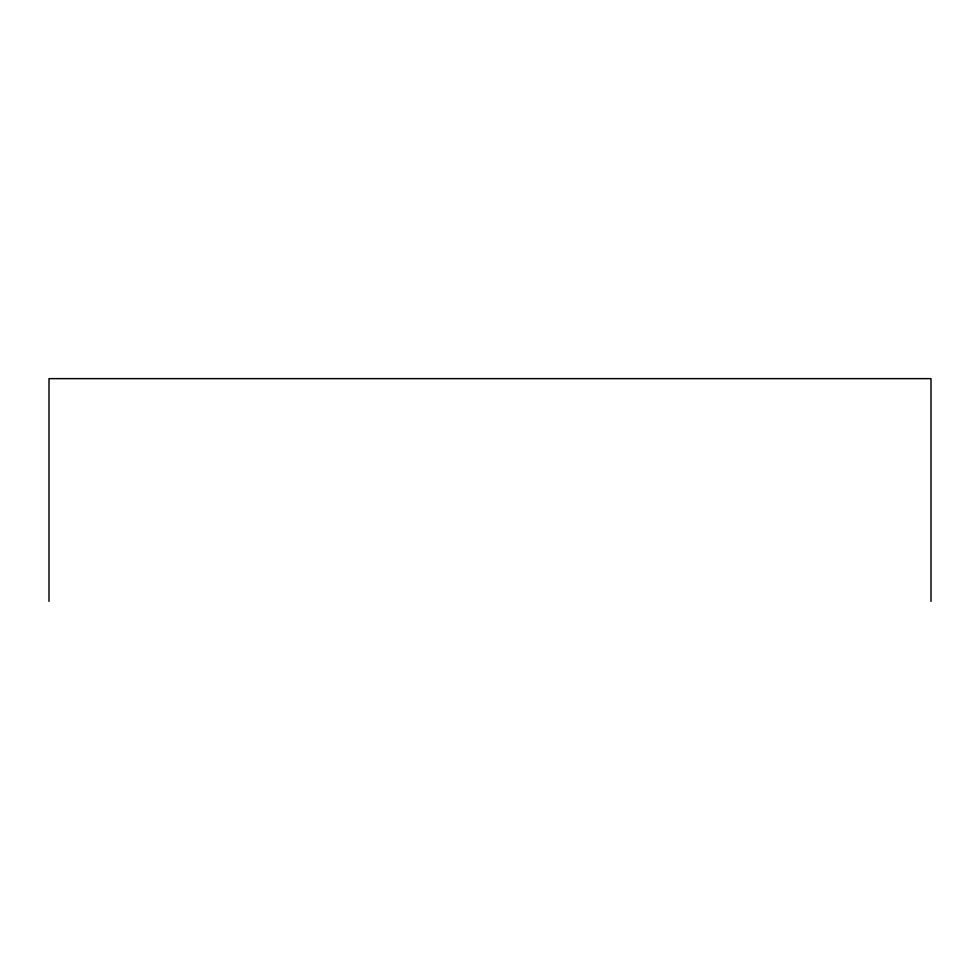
<?xml version="1.0" encoding="UTF-8"?>
<svg xmlns="http://www.w3.org/2000/svg" width="980" height="980" viewBox="0 0 980 980"><rect width="100%" height="100%" fill="white"/><g stroke="black" fill="none" stroke-linecap="round" stroke-linejoin="round"><path stroke-width="1.47" d="M931 601.365L931 378.635L49 378.635L49 601.365"/></g></svg>
